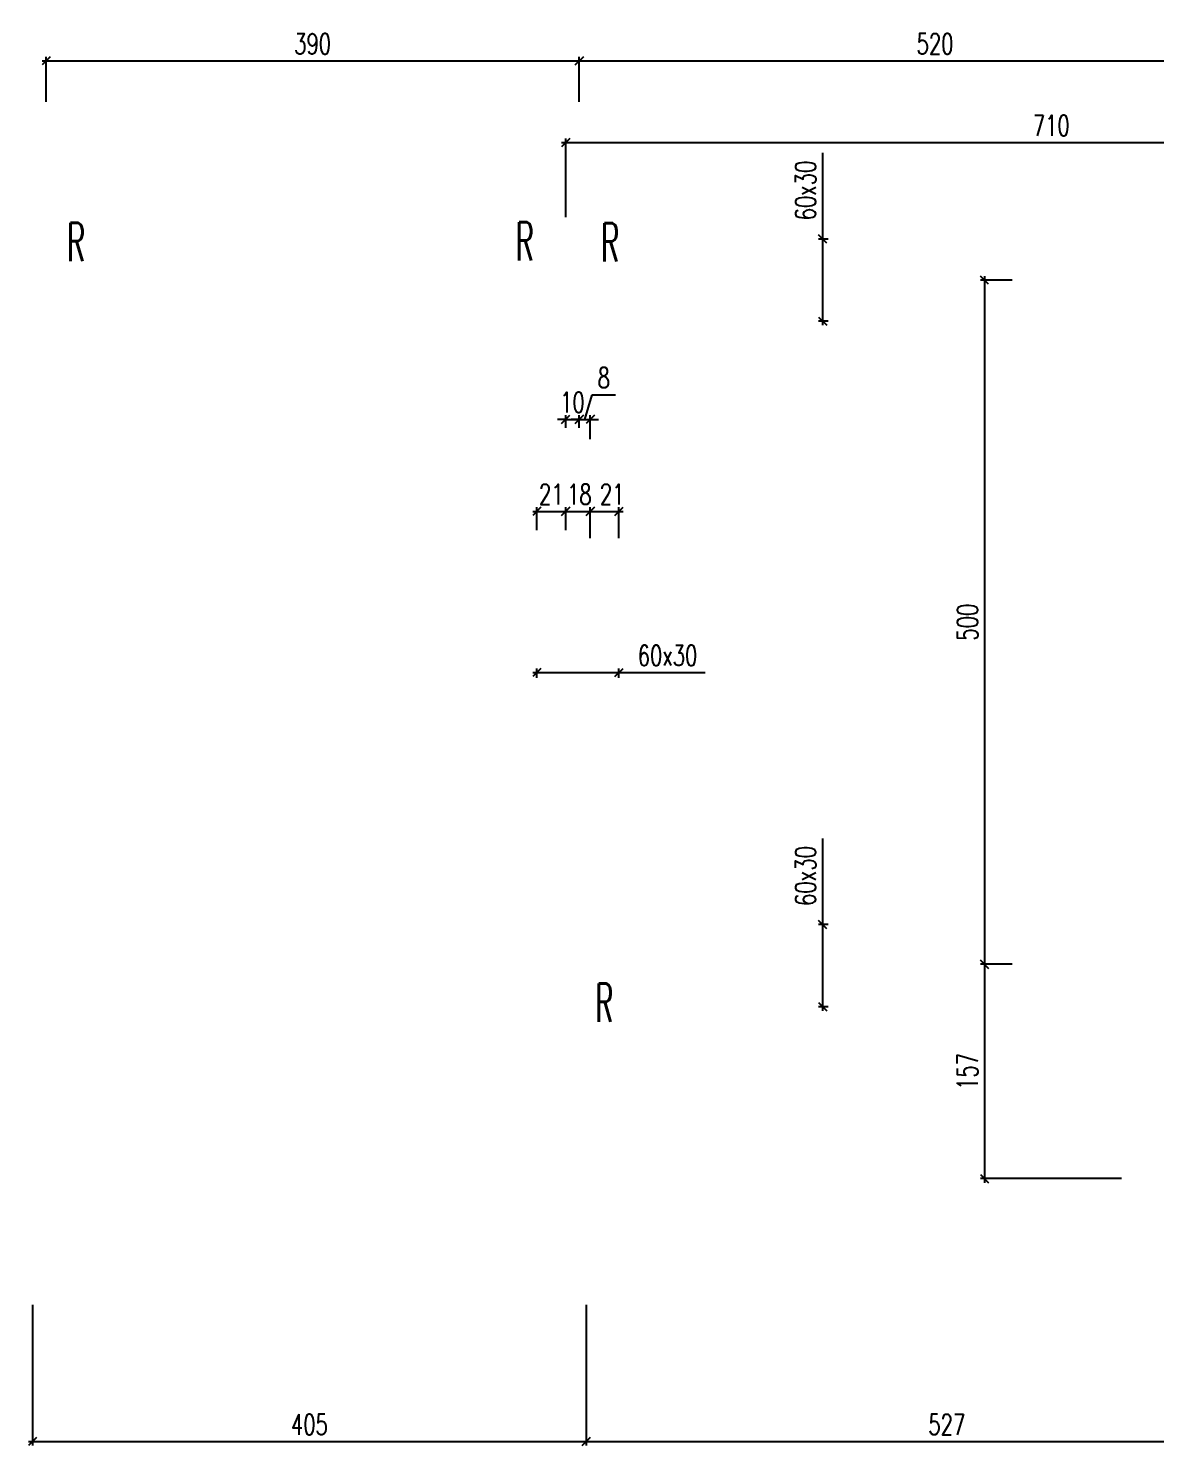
# Model space of a CAD drawing. Extents: x 307 to 786, y -197 to -94.
# Drawn here: x 313.27 to 321.51, y -106.02 to -95.67 of the extents above; entities that cross this region are included whole.
import ezdxf

# ---------------------------------------------------------------- set-up
doc = ezdxf.new("R2010")
doc.units = 0
doc.header["$LTSCALE"] = 0.5
doc.header["$MEASUREMENT"] = 0
doc.layers.get('DEFPOINTS').update_dxf_attribs({"linetype": 'CONTINUOUS'})
doc.layers.add('COTATION', color=7, linetype='CONTINUOUS')
doc.layers.add('REPERE-RAID', color=4, linetype='CONTINUOUS')
doc.styles.add('ROMANS8', font='romans.shx', dxfattribs={"width": 0.7})
doc.styles.get("Standard").update_dxf_attribs({"font": 'txt.shx'})
doc.dimstyles.new('COT50 cm', dxfattribs={"dimtxt": 0.15, "dimasz": 0.06, "dimexe": 0.03, "dimexo": 0.1, "dimgap": 0.05, "dimtad": 1, "dimdec": 0, "dimlfac": 100, "dimzin": 0, "dimdsep": 46, "dimtxsty": 'ROMANS8', "dimblk1": 'OBLIQUE', "dimblk2": 'OBLIQUE', "dimsah": 1, "dimcen": 0.03, "dimdle": 0.03, "dimclrt": 1, "dimadec": 0, "dimazin": 0, "dimtfac": 1, "dimtdec": 0, "dimtmove": 0, "dimatfit": 3, "dimfxl": 1, "dimfxlon": 1, "dimtolj": 1, "dimtzin": 0, "dimlwd": -1, "dimlwe": -1, "dimarcsym": 0})

# ---------------------------------------------------------------- blocks, each defined once
blk = doc.blocks.new('_Oblique')
at = {"layer": 'COTATION', "color": 0, "lineweight": -2}
blk.add_line((-0.5, -0.5), (0.5, 0.5), dxfattribs=at)
blk = doc.blocks.new('*D2')
at = {"layer": 'COTATION', "color": 0, "transparency": 16777216}
for p, q in [((313.402, -96.205), (313.402, -95.875)), ((317.299, -96.205), (317.299, -95.875)), ((313.372, -95.905), (317.329, -95.905))]:
    blk.add_line(p, q, dxfattribs=at)
at = {"layer": 'DEFPOINTS', "color": 0, "transparency": 16777216}
for p in [(317.299, -95.905), (313.402, -96.564), (317.299, -96.667)]:
    blk.add_point(p, dxfattribs=at)
at = {"layer": 'COTATION', "color": 0, "transparency": 16777216, "xscale": 0.06, "yscale": 0.06, "zscale": 0.06, "rotation": 180}
blk.add_blockref('_Oblique', (313.402, -95.905), dxfattribs=at)
at = {"layer": 'COTATION', "color": 0, "transparency": 16777216, "xscale": 0.06, "yscale": 0.06, "zscale": 0.06}
blk.add_blockref('_Oblique', (317.299, -95.905), dxfattribs=at)
at = {"layer": 'COTATION', "color": 1, "transparency": 16777216, "insert": (315.35, -95.78), "char_height": 0.15, "attachment_point": 5, "style": 'ROMANS8', "bg_fill": 3, "box_fill_scale": 1.25, "bg_fill_color": 256, "bg_fill_true_color": 13158600, "bg_fill_transparency": 0}
blk.add_mtext('\\A1;390', dxfattribs=at)
blk = doc.blocks.new('*D3')
at = {"layer": 'COTATION', "color": 0, "transparency": 16777216}
for p, q in [((317.299, -96.205), (317.299, -95.875)), ((322.499, -96.205), (322.499, -95.875)), ((317.269, -95.905), (322.529, -95.905))]:
    blk.add_line(p, q, dxfattribs=at)
at = {"layer": 'DEFPOINTS', "color": 0, "transparency": 16777216}
for p in [(322.499, -95.905), (317.299, -96.667), (322.499, -96.76)]:
    blk.add_point(p, dxfattribs=at)
at = {"layer": 'COTATION', "color": 0, "transparency": 16777216, "xscale": 0.06, "yscale": 0.06, "zscale": 0.06, "rotation": 180}
blk.add_blockref('_Oblique', (317.299, -95.905), dxfattribs=at)
at = {"layer": 'COTATION', "color": 0, "transparency": 16777216, "xscale": 0.06, "yscale": 0.06, "zscale": 0.06}
blk.add_blockref('_Oblique', (322.499, -95.905), dxfattribs=at)
at = {"layer": 'COTATION', "color": 1, "transparency": 16777216, "insert": (319.899, -95.78), "char_height": 0.15, "attachment_point": 5, "style": 'ROMANS8', "bg_fill": 3, "box_fill_scale": 1.25, "bg_fill_color": 256, "bg_fill_true_color": 13158600, "bg_fill_transparency": 0}
blk.add_mtext('\\A1;520', dxfattribs=at)
blk = doc.blocks.new('*D135')
at = {"layer": 'COTATION', "color": 0, "transparency": 16777216}
for p, q in [((316.959, -99.197), (317.23, -99.197)), ((316.989, -99.334), (316.989, -99.167)), ((317.2, -99.334), (317.2, -99.167))]:
    blk.add_line(p, q, dxfattribs=at)
at = {"layer": 'DEFPOINTS', "color": 0, "transparency": 16777216}
for p in [(317.2, -99.197), (316.989, -99.434), (317.2, -99.434)]:
    blk.add_point(p, dxfattribs=at)
at = {"layer": 'COTATION', "color": 0, "transparency": 16777216, "xscale": 0.06, "yscale": 0.06, "zscale": 0.06, "rotation": 180}
blk.add_blockref('_Oblique', (316.989, -99.197), dxfattribs=at)
at = {"layer": 'COTATION', "color": 0, "transparency": 16777216, "xscale": 0.06, "yscale": 0.06, "zscale": 0.06}
blk.add_blockref('_Oblique', (317.2, -99.197), dxfattribs=at)
at = {"layer": 'COTATION', "color": 1, "transparency": 16777216, "insert": (317.094, -99.072), "char_height": 0.15, "attachment_point": 5, "style": 'ROMANS8'}
blk.add_mtext('\\A1;21', dxfattribs=at)
blk = doc.blocks.new('*D136')
at = {"layer": 'COTATION', "color": 0, "transparency": 16777216}
for p, q in [((317.17, -99.197), (317.409, -99.197)), ((317.2, -99.334), (317.2, -99.167)), ((317.379, -99.392), (317.379, -99.167))]:
    blk.add_line(p, q, dxfattribs=at)
at = {"layer": 'DEFPOINTS', "color": 0, "transparency": 16777216}
for p in [(317.379, -99.197), (317.2, -99.434), (317.379, -99.492)]:
    blk.add_point(p, dxfattribs=at)
at = {"layer": 'COTATION', "color": 0, "transparency": 16777216, "xscale": 0.06, "yscale": 0.06, "zscale": 0.06, "rotation": 180}
blk.add_blockref('_Oblique', (317.2, -99.197), dxfattribs=at)
at = {"layer": 'COTATION', "color": 0, "transparency": 16777216, "xscale": 0.06, "yscale": 0.06, "zscale": 0.06}
blk.add_blockref('_Oblique', (317.379, -99.197), dxfattribs=at)
at = {"layer": 'COTATION', "color": 1, "transparency": 16777216, "insert": (317.299, -99.072), "char_height": 0.15, "attachment_point": 5, "style": 'ROMANS8'}
blk.add_mtext('\\A1;18', dxfattribs=at)
blk = doc.blocks.new('*D137')
at = {"layer": 'COTATION', "color": 0, "transparency": 16777216}
for p, q in [((317.349, -99.197), (317.619, -99.197)), ((317.379, -99.392), (317.379, -99.167)), ((317.589, -99.392), (317.589, -99.167))]:
    blk.add_line(p, q, dxfattribs=at)
at = {"layer": 'DEFPOINTS', "color": 0, "transparency": 16777216}
for p in [(317.589, -99.197), (317.379, -99.492), (317.589, -99.492)]:
    blk.add_point(p, dxfattribs=at)
at = {"layer": 'COTATION', "color": 0, "transparency": 16777216, "xscale": 0.06, "yscale": 0.06, "zscale": 0.06, "rotation": 180}
blk.add_blockref('_Oblique', (317.379, -99.197), dxfattribs=at)
at = {"layer": 'COTATION', "color": 0, "transparency": 16777216, "xscale": 0.06, "yscale": 0.06, "zscale": 0.06}
blk.add_blockref('_Oblique', (317.589, -99.197), dxfattribs=at)
at = {"layer": 'COTATION', "color": 1, "transparency": 16777216, "insert": (317.539, -99.072), "char_height": 0.15, "attachment_point": 5, "style": 'ROMANS8'}
blk.add_mtext('\\A1;21', dxfattribs=at)
blk = doc.blocks.new('*D140')
at = {"layer": 'COTATION', "color": 0, "transparency": 16777216}
for p, q in [((317.2, -98.525), (317.14, -98.525)), ((317.2, -98.587), (317.2, -98.495)), ((317.2, -98.525), (317.299, -98.525)), ((317.299, -98.587), (317.299, -98.495)), ((317.299, -98.525), (317.359, -98.525))]:
    blk.add_line(p, q, dxfattribs=at)
at = {"layer": 'DEFPOINTS', "color": 0, "transparency": 16777216}
for p in [(317.299, -98.525), (317.2, -98.687), (317.299, -98.687)]:
    blk.add_point(p, dxfattribs=at)
at = {"layer": 'COTATION', "color": 0, "transparency": 16777216, "xscale": 0.06, "yscale": 0.06, "zscale": 0.06}
blk.add_blockref('_Oblique', (317.2, -98.525), dxfattribs=at)
at = {"layer": 'COTATION', "color": 0, "transparency": 16777216, "xscale": 0.06, "yscale": 0.06, "zscale": 0.06, "rotation": 180}
blk.add_blockref('_Oblique', (317.299, -98.525), dxfattribs=at)
at = {"layer": 'COTATION', "color": 1, "transparency": 16777216, "insert": (317.249, -98.4), "char_height": 0.15, "attachment_point": 5, "style": 'ROMANS8'}
blk.add_mtext('\\A1;10', dxfattribs=at)
blk = doc.blocks.new('*D141')
at = {"layer": 'COTATION', "color": 0, "transparency": 16777216}
for p, q in [((317.339, -98.525), (317.393, -98.345)), ((317.393, -98.345), (317.563, -98.345)), ((317.299, -98.525), (317.239, -98.525)), ((317.299, -98.587), (317.299, -98.495)), ((317.299, -98.525), (317.379, -98.525)), ((317.299, -98.525), (317.379, -98.525)), ((317.379, -98.67), (317.379, -98.495)), ((317.379, -98.525), (317.439, -98.525))]:
    blk.add_line(p, q, dxfattribs=at)
at = {"layer": 'DEFPOINTS', "color": 0, "transparency": 16777216}
for p in [(317.379, -98.525), (317.299, -98.687), (317.379, -98.77)]:
    blk.add_point(p, dxfattribs=at)
at = {"layer": 'COTATION', "color": 0, "transparency": 16777216, "xscale": 0.06, "yscale": 0.06, "zscale": 0.06}
blk.add_blockref('_Oblique', (317.299, -98.525), dxfattribs=at)
at = {"layer": 'COTATION', "color": 0, "transparency": 16777216, "xscale": 0.06, "yscale": 0.06, "zscale": 0.06, "rotation": 180}
blk.add_blockref('_Oblique', (317.379, -98.525), dxfattribs=at)
at = {"layer": 'COTATION', "color": 1, "transparency": 16777216, "insert": (317.478, -98.22), "char_height": 0.15, "attachment_point": 5, "style": 'ROMANS8'}
blk.add_mtext('\\A1;8', dxfattribs=at)
blk = doc.blocks.new('*D144')
at = {"layer": 'COTATION', "color": 0, "transparency": 16777216}
for p, q in [((319.078, -102.216), (319.078, -101.586)), ((319.118, -102.216), (319.048, -102.216)), ((319.078, -102.846), (319.078, -102.216)), ((319.118, -102.816), (319.048, -102.816))]:
    blk.add_line(p, q, dxfattribs=at)
at = {"layer": 'DEFPOINTS', "color": 0, "transparency": 16777216}
for p in [(319.078, -102.216), (319.628, -102.216), (319.628, -102.816)]:
    blk.add_point(p, dxfattribs=at)
at = {"layer": 'COTATION', "color": 0, "transparency": 16777216, "xscale": 0.06, "yscale": 0.06, "zscale": 0.06}
for p, rotation in [((319.078, -102.216), 90), ((319.078, -102.816), 270)]:
    blk.add_blockref('_Oblique', p, dxfattribs=dict(at, rotation=rotation))
at = {"layer": 'COTATION', "color": 1, "transparency": 16777216, "insert": (318.953, -101.861), "char_height": 0.15, "attachment_point": 5, "rotation": 90, "style": 'ROMANS8'}
blk.add_mtext('\\A1;60x30', dxfattribs=at)
blk = doc.blocks.new('*D145')
at = {"layer": 'COTATION', "color": 0, "transparency": 16777216}
for p, q in [((316.989, -100.414), (316.989, -100.344)), ((317.589, -100.414), (317.589, -100.344)), ((316.959, -100.374), (317.589, -100.374)), ((317.589, -100.374), (318.219, -100.374))]:
    blk.add_line(p, q, dxfattribs=at)
at = {"layer": 'DEFPOINTS', "color": 0, "transparency": 16777216}
for p in [(317.589, -100.374), (316.989, -100.714), (317.589, -100.714)]:
    blk.add_point(p, dxfattribs=at)
at = {"layer": 'COTATION', "color": 0, "transparency": 16777216, "xscale": 0.06, "yscale": 0.06, "zscale": 0.06, "rotation": 180}
blk.add_blockref('_Oblique', (316.989, -100.374), dxfattribs=at)
at = {"layer": 'COTATION', "color": 0, "transparency": 16777216, "xscale": 0.06, "yscale": 0.06, "zscale": 0.06}
blk.add_blockref('_Oblique', (317.589, -100.374), dxfattribs=at)
at = {"layer": 'COTATION', "color": 1, "transparency": 16777216, "insert": (317.944, -100.249), "char_height": 0.15, "attachment_point": 5, "style": 'ROMANS8'}
blk.add_mtext('\\A1;60x30', dxfattribs=at)
blk = doc.blocks.new('*D147')
at = {"layer": 'COTATION', "color": 0, "transparency": 16777216}
for p, q in [((319.078, -97.207), (319.078, -96.577)), ((319.118, -97.207), (319.048, -97.207)), ((319.078, -97.837), (319.078, -97.207)), ((319.118, -97.807), (319.048, -97.807))]:
    blk.add_line(p, q, dxfattribs=at)
at = {"layer": 'DEFPOINTS', "color": 0, "transparency": 16777216}
for p in [(319.078, -97.207), (319.628, -97.207), (319.628, -97.807)]:
    blk.add_point(p, dxfattribs=at)
at = {"layer": 'COTATION', "color": 0, "transparency": 16777216, "xscale": 0.06, "yscale": 0.06, "zscale": 0.06}
for p, rotation in [((319.078, -97.207), 90), ((319.078, -97.807), 270)]:
    blk.add_blockref('_Oblique', p, dxfattribs=dict(at, rotation=rotation))
at = {"layer": 'COTATION', "color": 1, "transparency": 16777216, "insert": (318.953, -96.852), "char_height": 0.15, "attachment_point": 5, "rotation": 90, "style": 'ROMANS8'}
blk.add_mtext('\\A1;60x30', dxfattribs=at)
blk = doc.blocks.new('*D166')
at = {"layer": 'COTATION', "color": 0, "transparency": 16777216}
for p, q in [((320.463, -97.507), (320.231, -97.507)), ((320.261, -97.477), (320.261, -102.536)), ((320.463, -102.506), (320.231, -102.506))]:
    blk.add_line(p, q, dxfattribs=at)
at = {"layer": 'DEFPOINTS', "color": 0, "transparency": 16777216}
for p in [(320.563, -97.507), (320.261, -102.506), (320.563, -102.506)]:
    blk.add_point(p, dxfattribs=at)
at = {"layer": 'COTATION', "color": 0, "transparency": 16777216, "xscale": 0.06, "yscale": 0.06, "zscale": 0.06}
for p, rotation in [((320.261, -97.507), 90), ((320.261, -102.506), 270)]:
    blk.add_blockref('_Oblique', p, dxfattribs=dict(at, rotation=rotation))
at = {"layer": 'COTATION', "color": 1, "transparency": 16777216, "insert": (320.136, -100.007), "char_height": 0.15, "attachment_point": 5, "rotation": 90, "style": 'ROMANS8'}
blk.add_mtext('\\A1;500', dxfattribs=at)
blk = doc.blocks.new('*D167')
at = {"layer": 'COTATION', "color": 0, "transparency": 16777216}
for p, q in [((320.463, -102.506), (320.231, -102.506)), ((320.261, -102.476), (320.261, -104.102)), ((321.261, -104.072), (320.231, -104.072))]:
    blk.add_line(p, q, dxfattribs=at)
at = {"layer": 'DEFPOINTS', "color": 0, "transparency": 16777216}
for p in [(320.563, -102.506), (320.261, -104.072), (321.41, -104.072)]:
    blk.add_point(p, dxfattribs=at)
at = {"layer": 'COTATION', "color": 0, "transparency": 16777216, "xscale": 0.06, "yscale": 0.06, "zscale": 0.06}
for p, rotation in [((320.261, -102.506), 90), ((320.261, -104.072), 270)]:
    blk.add_blockref('_Oblique', p, dxfattribs=dict(at, rotation=rotation))
at = {"layer": 'COTATION', "color": 1, "transparency": 16777216, "insert": (320.136, -103.289), "char_height": 0.15, "attachment_point": 5, "rotation": 90, "style": 'ROMANS8'}
blk.add_mtext('\\A1;157', dxfattribs=at)
blk = doc.blocks.new('*D451')
at = {"layer": 'COTATION', "color": 0, "linetype": 'ByBlock', "transparency": 16777216}
for p, q in [((313.302, -104.993), (313.302, -106.023)), ((317.349, -104.993), (317.349, -106.023)), ((313.272, -105.993), (317.379, -105.993))]:
    blk.add_line(p, q, dxfattribs=at)
at = {"layer": 'DEFPOINTS', "color": 0, "linetype": 'ByBlock', "transparency": 16777216}
for p in [(317.349, -104.572), (313.302, -104.722), (317.349, -105.993)]:
    blk.add_point(p, dxfattribs=at)
at = {"layer": 'COTATION', "color": 0, "linetype": 'ByBlock', "transparency": 16777216, "xscale": 0.06, "yscale": 0.06, "zscale": 0.06, "rotation": 180}
blk.add_blockref('_Oblique', (313.302, -105.993), dxfattribs=at)
at = {"layer": 'COTATION', "color": 0, "linetype": 'ByBlock', "transparency": 16777216, "xscale": 0.06, "yscale": 0.06, "zscale": 0.06}
blk.add_blockref('_Oblique', (317.349, -105.993), dxfattribs=at)
at = {"layer": 'COTATION', "color": 1, "linetype": 'ByBlock', "transparency": 16777216, "insert": (315.326, -105.868), "char_height": 0.15, "attachment_point": 5, "style": 'ROMANS8'}
blk.add_mtext('\\A1;405', dxfattribs=at)
blk = doc.blocks.new('*D452')
at = {"layer": 'COTATION', "color": 0, "linetype": 'ByBlock', "transparency": 16777216}
for p, q in [((317.349, -104.993), (317.349, -106.023)), ((322.621, -104.993), (322.621, -106.023)), ((317.319, -105.993), (322.651, -105.993))]:
    blk.add_line(p, q, dxfattribs=at)
at = {"layer": 'DEFPOINTS', "color": 0, "linetype": 'ByBlock', "transparency": 16777216}
for p in [(317.349, -104.572), (322.621, -104.822), (322.621, -105.993)]:
    blk.add_point(p, dxfattribs=at)
at = {"layer": 'COTATION', "color": 0, "linetype": 'ByBlock', "transparency": 16777216, "xscale": 0.06, "yscale": 0.06, "zscale": 0.06, "rotation": 180}
blk.add_blockref('_Oblique', (317.349, -105.993), dxfattribs=at)
at = {"layer": 'COTATION', "color": 0, "linetype": 'ByBlock', "transparency": 16777216, "xscale": 0.06, "yscale": 0.06, "zscale": 0.06}
blk.add_blockref('_Oblique', (322.621, -105.993), dxfattribs=at)
at = {"layer": 'COTATION', "color": 1, "linetype": 'ByBlock', "transparency": 16777216, "insert": (319.985, -105.868), "char_height": 0.15, "attachment_point": 5, "style": 'ROMANS8'}
blk.add_mtext('\\A1;527', dxfattribs=at)
blk = doc.blocks.new('*D713')
at = {"layer": 'COTATION', "color": 0, "transparency": 16777216}
for p, q in [((317.17, -96.502), (324.329, -96.502)), ((317.2, -97.048), (317.2, -96.472)), ((324.299, -97.048), (324.299, -96.472))]:
    blk.add_line(p, q, dxfattribs=at)
at = {"layer": 'DEFPOINTS', "color": 0, "transparency": 16777216}
for p in [(324.299, -96.502), (317.2, -97.148), (324.299, -97.148)]:
    blk.add_point(p, dxfattribs=at)
at = {"layer": 'COTATION', "color": 0, "transparency": 16777216, "xscale": 0.06, "yscale": 0.06, "zscale": 0.06, "rotation": 180}
blk.add_blockref('_Oblique', (317.2, -96.502), dxfattribs=at)
at = {"layer": 'COTATION', "color": 0, "transparency": 16777216, "xscale": 0.06, "yscale": 0.06, "zscale": 0.06}
blk.add_blockref('_Oblique', (324.299, -96.502), dxfattribs=at)
at = {"layer": 'COTATION', "color": 1, "transparency": 16777216, "insert": (320.749, -96.377), "char_height": 0.15, "attachment_point": 5, "style": 'ROMANS8'}
blk.add_mtext('\\A1;710', dxfattribs=at)

msp = doc.modelspace()

# ---------------------------------------------------------------- texts
at = {"layer": 'REPERE-RAID', "color": 4, "width": 0.519}
for p in [(313.5554, -97.3688), (316.8343, -97.3636), (317.4591, -97.3707), (317.4161, -102.9273)]:
    msp.add_text('R', height=0.28, dxfattribs=at).set_placement(p)

# ---------------------------------------------------------------- dimensions: what is measured, and where the dimension line sits
at = {"layer": 'COTATION'}
for base, p1, p2, override, picture, middle in [((317.299, -95.905), (313.4019, -96.564), (317.299, -96.6671), {"dimtmove": 1, "dimfxl": 0.3, "dimfxlon": 1, "dimtfill": 1}, '*D2', (315.3505, -95.78)), ((317.3792, -98.5248), (317.299, -98.6874), (317.3792, -98.7703), {"dimtmove": 1}, '*D141', (317.4431, -98.2198))]:
    dim = msp.add_linear_dim(base=base, p1=p1, p2=p2, dimstyle='COT50 cm', override=override, dxfattribs=at)
    dim.commit()
    dim.dimension.update_dxf_attribs({"geometry": picture, "text_midpoint": middle})
dim = msp.add_linear_dim(base=(320.2614, -102.5065), p1=(320.5633, -97.5074), p2=(320.5633, -102.5065), angle=90, dimstyle='COT50 cm', dxfattribs=at)
dim.commit()
dim.dimension.update_dxf_attribs({"geometry": '*D166', "text_midpoint": (320.1364, -100.0069)})
for base, p1, p2, picture, middle in [((317.299, -98.5248), (317.1998, -98.6874), (317.299, -98.6874), '*D140', (317.2494, -98.5248)), ((317.1998, -99.1967), (316.989, -99.4337), (317.1998, -99.4337), '*D135', (317.0944, -99.1967))]:
    dim = msp.add_linear_dim(base=base, p1=p1, p2=p2, dimstyle='COT50 cm', dxfattribs=at)
    dim.commit()
    dim.dimension.update_dxf_attribs({"geometry": picture, "text_midpoint": middle, "dimtype": 160})
for base, p1, p2, picture, middle in [((317.3792, -99.1967), (317.1998, -99.4337), (317.3792, -99.4915), '*D136', (317.299, -99.1967)), ((317.589, -99.1967), (317.3792, -99.4915), (317.589, -99.4915), '*D137', (317.5393, -99.1967))]:
    dim = msp.add_linear_dim(base=base, p1=p1, p2=p2, dimstyle='COT50 cm', override={"dimtmove": 1}, dxfattribs=at)
    dim.commit()
    dim.dimension.update_dxf_attribs({"geometry": picture, "text_midpoint": middle, "dimtype": 160})
dim = msp.add_linear_dim(base=(317.589, -100.3745), p1=(316.989, -100.714), p2=(317.589, -100.714), text='<>x30', dimstyle='COT50 cm', override={"dimfxl": 0.04, "dimfxlon": 1}, dxfattribs=at)
dim.commit()
dim.dimension.update_dxf_attribs({"geometry": '*D145', "text_midpoint": (317.944, -100.3745), "dimtype": 160})
dim = msp.add_linear_dim(base=(319.0781, -102.2165), p1=(319.6278, -102.8165), p2=(319.6278, -102.2165), angle=90, text='<>x30', dimstyle='COT50 cm', override={"dimfxl": 0.04, "dimfxlon": 1}, dxfattribs=at)
dim.commit()
dim.dimension.update_dxf_attribs({"geometry": '*D144', "text_midpoint": (319.0781, -101.8615), "dimtype": 160})
dim = msp.add_linear_dim(base=(320.2614, -104.0724), p1=(320.5633, -102.5065), p2=(321.4104, -104.0724), angle=90, dimstyle='COT50 cm', override={"dimtmove": 1}, dxfattribs=at)
dim.commit()
dim.dimension.update_dxf_attribs({"geometry": '*D167', "text_midpoint": (320.1364, -103.2894)})
at = {"layer": 'COTATION', "linetype": 'ByBlock'}
for base, p1, p2, picture, middle in [((317.3493, -105.9931), (313.3019, -104.7224), (317.3493, -104.5724), '*D451', (315.3256, -105.8681)), ((322.6213, -105.9931), (317.3493, -104.5724), (322.6213, -104.8224), '*D452', (319.9853, -105.8681))]:
    dim = msp.add_linear_dim(base=base, p1=p1, p2=p2, dimstyle='COT50 cm', override={"dimtmove": 1}, dxfattribs=at)
    dim.commit()
    dim.dimension.update_dxf_attribs({"geometry": picture, "text_midpoint": middle})

# ---------------------------------------------------------------- next in the draw order: dimensions: what is measured, and where the dimension line sits
at = {"layer": 'COTATION'}
dim = msp.add_linear_dim(base=(322.4988, -95.905), p1=(317.299, -96.6671), p2=(322.4988, -96.7604), dimstyle='COT50 cm', override={"dimtmove": 1, "dimfxl": 0.3, "dimfxlon": 1, "dimtfill": 1}, dxfattribs=at)
dim.commit()
dim.dimension.update_dxf_attribs({"geometry": '*D3', "text_midpoint": (319.8989, -95.78)})

# ---------------------------------------------------------------- next in the draw order: dimensions: what is measured, and where the dimension line sits
dim = msp.add_linear_dim(base=(324.299, -96.5018), p1=(317.1999, -97.1481), p2=(324.299, -97.1481), dimstyle='COT50 cm', dxfattribs=at)
dim.commit()
dim.dimension.update_dxf_attribs({"geometry": '*D713', "text_midpoint": (320.7494, -96.3768)})
dim = msp.add_linear_dim(base=(319.0781, -97.2074), p1=(319.6278, -97.8074), p2=(319.6278, -97.2074), angle=90, text='<>x30', dimstyle='COT50 cm', override={"dimfxl": 0.04, "dimfxlon": 1}, dxfattribs=at)
dim.commit()
dim.dimension.update_dxf_attribs({"geometry": '*D147', "text_midpoint": (319.0781, -96.8524), "dimtype": 160})

doc.saveas('drawing.dxf')
